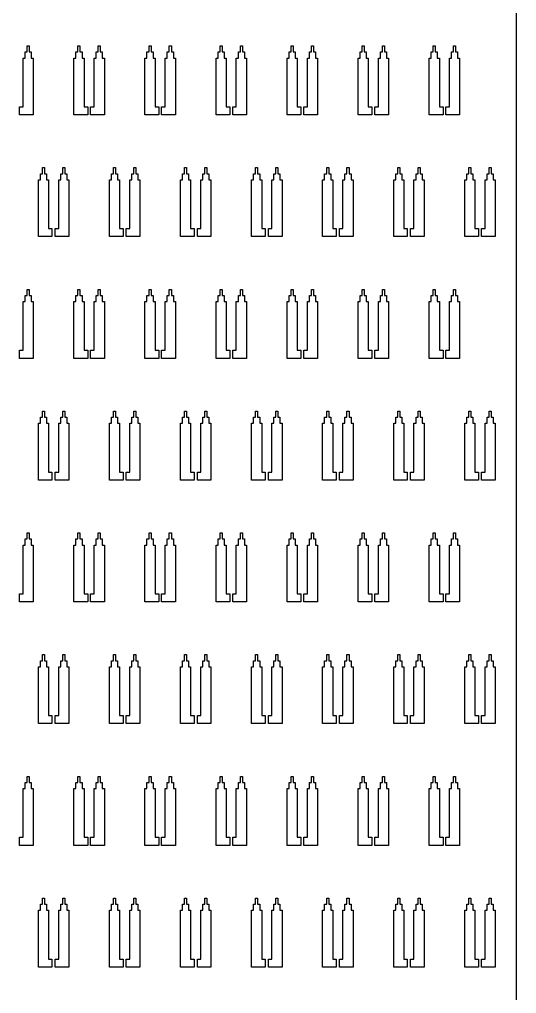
# Model space of a CAD drawing. Extents: x -38350 to 38650, y -35000 to 36000.
# Drawn here: x 20755.2 to 21000, y -22507 to -22027 of the extents above; entities that cross this region are included whole.
import ezdxf

# ---------------------------------------------------------------- set-up
doc = ezdxf.new("R2010")
doc.units = 0
doc.header["$MEASUREMENT"] = 0

msp = doc.modelspace()

# ---------------------------------------------------------------- linework, layer by layer
for p, q in [((21000, -30000), (21000, -15000)), ((20759, -22043), (20759, -22040)), ((20759, -22040), (20760, -22040)), ((20760, -22040), (20760, -22043)), ((20784, -22043), (20784, -22040)), ((20784, -22040), (20785, -22040)), ((20785, -22040), (20785, -22043)), ((20794, -22043), (20794, -22040)), ((20794, -22040), (20795, -22040)), ((20795, -22040), (20795, -22043)), ((20819, -22043), (20819, -22040)), ((20819, -22040), (20820, -22040)), ((20820, -22040), (20820, -22043)), ((20829, -22043), (20829, -22040)), ((20829, -22040), (20830, -22040)), ((20830, -22040), (20830, -22043)), ((20854, -22043), (20854, -22040)), ((20854, -22040), (20855, -22040)), ((20855, -22040), (20855, -22043)), ((20864, -22043), (20864, -22040)), ((20864, -22040), (20865, -22040)), ((20865, -22040), (20865, -22043)), ((20889, -22043), (20889, -22040)), ((20889, -22040), (20890, -22040)), ((20890, -22040), (20890, -22043)), ((20899, -22043), (20899, -22040)), ((20899, -22040), (20900, -22040)), ((20900, -22040), (20900, -22043)), ((20924, -22043), (20924, -22040)), ((20924, -22040), (20925, -22040)), ((20925, -22040), (20925, -22043)), ((20934, -22043), (20934, -22040)), ((20934, -22040), (20935, -22040)), ((20935, -22040), (20935, -22043)), ((20959, -22043), (20959, -22040)), ((20959, -22040), (20960, -22040)), ((20960, -22040), (20960, -22043)), ((20969, -22043), (20969, -22040)), ((20969, -22040), (20970, -22040)), ((20970, -22040), (20970, -22043)), ((20757, -22070), (20757, -22046)), ((20757, -22046), (20758, -22046)), ((20758, -22046), (20758, -22043)), ((20758, -22043), (20759, -22043)), ((20760, -22043), (20761, -22043)), ((20761, -22043), (20761, -22046)), ((20761, -22046), (20762, -22046)), ((20762, -22046), (20762, -22074)), ((20782, -22074), (20782, -22046)), ((20782, -22046), (20783, -22046)), ((20783, -22046), (20783, -22043)), ((20783, -22043), (20784, -22043)), ((20785, -22043), (20786, -22043)), ((20786, -22043), (20786, -22046)), ((20786, -22046), (20787, -22046)), ((20787, -22046), (20787, -22070)), ((20792, -22070), (20792, -22046)), ((20792, -22046), (20793, -22046)), ((20793, -22046), (20793, -22043)), ((20793, -22043), (20794, -22043)), ((20795, -22043), (20796, -22043)), ((20796, -22043), (20796, -22046)), ((20796, -22046), (20797, -22046)), ((20797, -22046), (20797, -22074)), ((20817, -22074), (20817, -22046)), ((20817, -22046), (20818, -22046)), ((20818, -22046), (20818, -22043)), ((20818, -22043), (20819, -22043)), ((20820, -22043), (20821, -22043)), ((20821, -22043), (20821, -22046)), ((20821, -22046), (20822, -22046)), ((20822, -22046), (20822, -22070)), ((20827, -22070), (20827, -22046)), ((20827, -22046), (20828, -22046)), ((20828, -22046), (20828, -22043)), ((20828, -22043), (20829, -22043)), ((20830, -22043), (20831, -22043)), ((20831, -22043), (20831, -22046)), ((20831, -22046), (20832, -22046)), ((20832, -22046), (20832, -22074)), ((20852, -22074), (20852, -22046)), ((20852, -22046), (20853, -22046)), ((20853, -22046), (20853, -22043)), ((20853, -22043), (20854, -22043)), ((20855, -22043), (20856, -22043)), ((20856, -22043), (20856, -22046)), ((20856, -22046), (20857, -22046)), ((20857, -22046), (20857, -22070)), ((20862, -22070), (20862, -22046)), ((20862, -22046), (20863, -22046)), ((20863, -22046), (20863, -22043)), ((20863, -22043), (20864, -22043)), ((20865, -22043), (20866, -22043)), ((20866, -22043), (20866, -22046)), ((20866, -22046), (20867, -22046)), ((20867, -22046), (20867, -22074)), ((20887, -22074), (20887, -22046)), ((20887, -22046), (20888, -22046)), ((20888, -22046), (20888, -22043)), ((20888, -22043), (20889, -22043)), ((20890, -22043), (20891, -22043)), ((20891, -22043), (20891, -22046)), ((20891, -22046), (20892, -22046)), ((20892, -22046), (20892, -22070)), ((20897, -22070), (20897, -22046)), ((20897, -22046), (20898, -22046)), ((20898, -22046), (20898, -22043)), ((20898, -22043), (20899, -22043)), ((20900, -22043), (20901, -22043)), ((20901, -22043), (20901, -22046)), ((20901, -22046), (20902, -22046)), ((20902, -22046), (20902, -22074)), ((20922, -22074), (20922, -22046)), ((20922, -22046), (20923, -22046)), ((20923, -22046), (20923, -22043)), ((20923, -22043), (20924, -22043)), ((20925, -22043), (20926, -22043)), ((20926, -22043), (20926, -22046)), ((20926, -22046), (20927, -22046)), ((20927, -22046), (20927, -22070)), ((20932, -22070), (20932, -22046)), ((20932, -22046), (20933, -22046)), ((20933, -22046), (20933, -22043)), ((20933, -22043), (20934, -22043)), ((20935, -22043), (20936, -22043)), ((20936, -22043), (20936, -22046)), ((20936, -22046), (20937, -22046)), ((20937, -22046), (20937, -22074)), ((20957, -22074), (20957, -22046)), ((20957, -22046), (20958, -22046)), ((20958, -22046), (20958, -22043)), ((20958, -22043), (20959, -22043)), ((20960, -22043), (20961, -22043)), ((20961, -22043), (20961, -22046)), ((20961, -22046), (20962, -22046)), ((20962, -22046), (20962, -22070)), ((20967, -22070), (20967, -22046)), ((20967, -22046), (20968, -22046)), ((20968, -22046), (20968, -22043)), ((20968, -22043), (20969, -22043)), ((20970, -22043), (20971, -22043)), ((20971, -22043), (20971, -22046)), ((20971, -22046), (20972, -22046)), ((20972, -22046), (20972, -22074)), ((20755.2, -22074), (20755.2, -22070)), ((20755.2, -22070), (20757, -22070)), ((20787, -22070), (20788.8, -22070)), ((20788.8, -22070), (20788.8, -22074)), ((20790.2, -22074), (20790.2, -22070)), ((20790.2, -22070), (20792, -22070)), ((20822, -22070), (20823.8, -22070)), ((20823.8, -22070), (20823.8, -22074)), ((20825.2, -22074), (20825.2, -22070)), ((20825.2, -22070), (20827, -22070)), ((20857, -22070), (20858.8, -22070)), ((20858.8, -22070), (20858.8, -22074)), ((20860.2, -22074), (20860.2, -22070)), ((20860.2, -22070), (20862, -22070)), ((20892, -22070), (20893.8, -22070)), ((20893.8, -22070), (20893.8, -22074)), ((20895.2, -22074), (20895.2, -22070)), ((20895.2, -22070), (20897, -22070)), ((20927, -22070), (20928.8, -22070)), ((20928.8, -22070), (20928.8, -22074)), ((20930.2, -22074), (20930.2, -22070)), ((20930.2, -22070), (20932, -22070)), ((20962, -22070), (20963.8, -22070)), ((20963.8, -22070), (20963.8, -22074)), ((20965.2, -22074), (20965.2, -22070)), ((20965.2, -22070), (20967, -22070)), ((20762, -22074), (20755.2, -22074)), ((20788.8, -22074), (20782, -22074)), ((20797, -22074), (20790.2, -22074)), ((20823.8, -22074), (20817, -22074)), ((20832, -22074), (20825.2, -22074)), ((20858.8, -22074), (20852, -22074)), ((20867, -22074), (20860.2, -22074)), ((20893.8, -22074), (20887, -22074)), ((20902, -22074), (20895.2, -22074)), ((20928.8, -22074), (20922, -22074)), ((20937, -22074), (20930.2, -22074)), ((20963.8, -22074), (20957, -22074)), ((20972, -22074), (20965.2, -22074)), ((20765.5, -22106), (20765.5, -22103)), ((20765.5, -22103), (20766.5, -22103)), ((20766.5, -22103), (20766.5, -22100)), ((20766.5, -22100), (20767.5, -22100)), ((20767.5, -22100), (20767.5, -22103)), ((20767.5, -22103), (20768.5, -22103)), ((20768.5, -22103), (20768.5, -22106)), ((20775.5, -22106), (20775.5, -22103)), ((20775.5, -22103), (20776.5, -22103)), ((20776.5, -22103), (20776.5, -22100)), ((20776.5, -22100), (20777.5, -22100)), ((20777.5, -22100), (20777.5, -22103)), ((20777.5, -22103), (20778.5, -22103)), ((20778.5, -22103), (20778.5, -22106)), ((20800.5, -22106), (20800.5, -22103)), ((20800.5, -22103), (20801.5, -22103)), ((20801.5, -22103), (20801.5, -22100)), ((20801.5, -22100), (20802.5, -22100)), ((20802.5, -22100), (20802.5, -22103)), ((20802.5, -22103), (20803.5, -22103)), ((20803.5, -22103), (20803.5, -22106)), ((20810.5, -22106), (20810.5, -22103)), ((20810.5, -22103), (20811.5, -22103)), ((20811.5, -22103), (20811.5, -22100)), ((20811.5, -22100), (20812.5, -22100)), ((20812.5, -22100), (20812.5, -22103)), ((20812.5, -22103), (20813.5, -22103)), ((20813.5, -22103), (20813.5, -22106)), ((20835.5, -22106), (20835.5, -22103)), ((20835.5, -22103), (20836.5, -22103)), ((20836.5, -22103), (20836.5, -22100)), ((20836.5, -22100), (20837.5, -22100)), ((20837.5, -22100), (20837.5, -22103)), ((20837.5, -22103), (20838.5, -22103)), ((20838.5, -22103), (20838.5, -22106)), ((20845.5, -22106), (20845.5, -22103)), ((20845.5, -22103), (20846.5, -22103)), ((20846.5, -22103), (20846.5, -22100)), ((20846.5, -22100), (20847.5, -22100)), ((20847.5, -22100), (20847.5, -22103)), ((20847.5, -22103), (20848.5, -22103)), ((20848.5, -22103), (20848.5, -22106)), ((20870.5, -22106), (20870.5, -22103)), ((20870.5, -22103), (20871.5, -22103)), ((20871.5, -22103), (20871.5, -22100)), ((20871.5, -22100), (20872.5, -22100)), ((20872.5, -22100), (20872.5, -22103)), ((20872.5, -22103), (20873.5, -22103)), ((20873.5, -22103), (20873.5, -22106)), ((20880.5, -22106), (20880.5, -22103)), ((20880.5, -22103), (20881.5, -22103)), ((20881.5, -22103), (20881.5, -22100)), ((20881.5, -22100), (20882.5, -22100)), ((20882.5, -22100), (20882.5, -22103)), ((20882.5, -22103), (20883.5, -22103)), ((20883.5, -22103), (20883.5, -22106)), ((20905.5, -22106), (20905.5, -22103)), ((20905.5, -22103), (20906.5, -22103)), ((20906.5, -22103), (20906.5, -22100)), ((20906.5, -22100), (20907.5, -22100)), ((20907.5, -22100), (20907.5, -22103)), ((20907.5, -22103), (20908.5, -22103)), ((20908.5, -22103), (20908.5, -22106)), ((20915.5, -22106), (20915.5, -22103)), ((20915.5, -22103), (20916.5, -22103)), ((20916.5, -22103), (20916.5, -22100)), ((20916.5, -22100), (20917.5, -22100)), ((20917.5, -22100), (20917.5, -22103)), ((20917.5, -22103), (20918.5, -22103)), ((20918.5, -22103), (20918.5, -22106)), ((20940.5, -22106), (20940.5, -22103)), ((20940.5, -22103), (20941.5, -22103)), ((20941.5, -22103), (20941.5, -22100)), ((20941.5, -22100), (20942.5, -22100)), ((20942.5, -22100), (20942.5, -22103)), ((20942.5, -22103), (20943.5, -22103)), ((20943.5, -22103), (20943.5, -22106)), ((20950.5, -22106), (20950.5, -22103)), ((20950.5, -22103), (20951.5, -22103)), ((20951.5, -22103), (20951.5, -22100)), ((20951.5, -22100), (20952.5, -22100)), ((20952.5, -22100), (20952.5, -22103)), ((20952.5, -22103), (20953.5, -22103)), ((20953.5, -22103), (20953.5, -22106)), ((20975.5, -22106), (20975.5, -22103)), ((20975.5, -22103), (20976.5, -22103)), ((20976.5, -22103), (20976.5, -22100)), ((20976.5, -22100), (20977.5, -22100)), ((20977.5, -22100), (20977.5, -22103)), ((20977.5, -22103), (20978.5, -22103)), ((20978.5, -22103), (20978.5, -22106)), ((20985.5, -22106), (20985.5, -22103)), ((20985.5, -22103), (20986.5, -22103)), ((20986.5, -22103), (20986.5, -22100)), ((20986.5, -22100), (20987.5, -22100)), ((20987.5, -22100), (20987.5, -22103)), ((20987.5, -22103), (20988.5, -22103)), ((20988.5, -22103), (20988.5, -22106)), ((20764.5, -22134), (20764.5, -22106)), ((20764.5, -22106), (20765.5, -22106)), ((20768.5, -22106), (20769.5, -22106)), ((20769.5, -22106), (20769.5, -22130)), ((20774.5, -22130), (20774.5, -22106)), ((20774.5, -22106), (20775.5, -22106)), ((20778.5, -22106), (20779.5, -22106)), ((20779.5, -22106), (20779.5, -22134)), ((20799.5, -22134), (20799.5, -22106)), ((20799.5, -22106), (20800.5, -22106)), ((20803.5, -22106), (20804.5, -22106)), ((20804.5, -22106), (20804.5, -22130)), ((20809.5, -22130), (20809.5, -22106)), ((20809.5, -22106), (20810.5, -22106)), ((20813.5, -22106), (20814.5, -22106)), ((20814.5, -22106), (20814.5, -22134)), ((20834.5, -22134), (20834.5, -22106)), ((20834.5, -22106), (20835.5, -22106)), ((20838.5, -22106), (20839.5, -22106)), ((20839.5, -22106), (20839.5, -22130)), ((20844.5, -22130), (20844.5, -22106)), ((20844.5, -22106), (20845.5, -22106)), ((20848.5, -22106), (20849.5, -22106)), ((20849.5, -22106), (20849.5, -22134)), ((20869.5, -22134), (20869.5, -22106)), ((20869.5, -22106), (20870.5, -22106)), ((20873.5, -22106), (20874.5, -22106)), ((20874.5, -22106), (20874.5, -22130)), ((20879.5, -22130), (20879.5, -22106)), ((20879.5, -22106), (20880.5, -22106)), ((20883.5, -22106), (20884.5, -22106)), ((20884.5, -22106), (20884.5, -22134)), ((20904.5, -22134), (20904.5, -22106)), ((20904.5, -22106), (20905.5, -22106)), ((20908.5, -22106), (20909.5, -22106)), ((20909.5, -22106), (20909.5, -22130)), ((20914.5, -22130), (20914.5, -22106)), ((20914.5, -22106), (20915.5, -22106)), ((20918.5, -22106), (20919.5, -22106)), ((20919.5, -22106), (20919.5, -22134)), ((20939.5, -22134), (20939.5, -22106)), ((20939.5, -22106), (20940.5, -22106)), ((20943.5, -22106), (20944.5, -22106)), ((20944.5, -22106), (20944.5, -22130)), ((20949.5, -22130), (20949.5, -22106)), ((20949.5, -22106), (20950.5, -22106)), ((20953.5, -22106), (20954.5, -22106)), ((20954.5, -22106), (20954.5, -22134)), ((20974.5, -22134), (20974.5, -22106)), ((20974.5, -22106), (20975.5, -22106)), ((20978.5, -22106), (20979.5, -22106)), ((20979.5, -22106), (20979.5, -22130)), ((20984.5, -22130), (20984.5, -22106)), ((20984.5, -22106), (20985.5, -22106)), ((20988.5, -22106), (20989.5, -22106)), ((20989.5, -22106), (20989.5, -22134)), ((20769.5, -22130), (20771.2, -22130)), ((20771.2, -22130), (20771.2, -22134)), ((20772.8, -22134), (20772.8, -22130)), ((20772.8, -22130), (20774.5, -22130)), ((20804.5, -22130), (20806.2, -22130)), ((20806.2, -22130), (20806.2, -22134)), ((20807.8, -22134), (20807.8, -22130)), ((20807.8, -22130), (20809.5, -22130)), ((20839.5, -22130), (20841.2, -22130)), ((20841.2, -22130), (20841.2, -22134)), ((20842.8, -22134), (20842.8, -22130)), ((20842.8, -22130), (20844.5, -22130)), ((20874.5, -22130), (20876.2, -22130)), ((20876.2, -22130), (20876.2, -22134)), ((20877.8, -22134), (20877.8, -22130)), ((20877.8, -22130), (20879.5, -22130)), ((20909.5, -22130), (20911.2, -22130)), ((20911.2, -22130), (20911.2, -22134)), ((20912.8, -22134), (20912.8, -22130)), ((20912.8, -22130), (20914.5, -22130)), ((20944.5, -22130), (20946.2, -22130)), ((20946.2, -22130), (20946.2, -22134)), ((20947.8, -22134), (20947.8, -22130)), ((20947.8, -22130), (20949.5, -22130)), ((20979.5, -22130), (20981.2, -22130)), ((20981.2, -22130), (20981.2, -22134)), ((20982.8, -22134), (20982.8, -22130)), ((20982.8, -22130), (20984.5, -22130)), ((20771.2, -22134), (20764.5, -22134)), ((20779.5, -22134), (20772.8, -22134)), ((20806.2, -22134), (20799.5, -22134)), ((20814.5, -22134), (20807.8, -22134)), ((20841.2, -22134), (20834.5, -22134)), ((20849.5, -22134), (20842.8, -22134)), ((20876.2, -22134), (20869.5, -22134)), ((20884.5, -22134), (20877.8, -22134)), ((20911.2, -22134), (20904.5, -22134)), ((20919.5, -22134), (20912.8, -22134)), ((20946.2, -22134), (20939.5, -22134)), ((20954.5, -22134), (20947.8, -22134)), ((20981.2, -22134), (20974.5, -22134)), ((20989.5, -22134), (20982.8, -22134)), ((20759, -22163), (20759, -22160)), ((20759, -22160), (20760, -22160)), ((20760, -22160), (20760, -22163)), ((20784, -22163), (20784, -22160)), ((20784, -22160), (20785, -22160)), ((20785, -22160), (20785, -22163)), ((20794, -22163), (20794, -22160)), ((20794, -22160), (20795, -22160)), ((20795, -22160), (20795, -22163)), ((20819, -22163), (20819, -22160)), ((20819, -22160), (20820, -22160)), ((20820, -22160), (20820, -22163)), ((20829, -22163), (20829, -22160)), ((20829, -22160), (20830, -22160)), ((20830, -22160), (20830, -22163)), ((20854, -22163), (20854, -22160)), ((20854, -22160), (20855, -22160)), ((20855, -22160), (20855, -22163)), ((20864, -22163), (20864, -22160)), ((20864, -22160), (20865, -22160)), ((20865, -22160), (20865, -22163)), ((20889, -22163), (20889, -22160)), ((20889, -22160), (20890, -22160)), ((20890, -22160), (20890, -22163)), ((20899, -22163), (20899, -22160)), ((20899, -22160), (20900, -22160)), ((20900, -22160), (20900, -22163)), ((20924, -22163), (20924, -22160)), ((20924, -22160), (20925, -22160)), ((20925, -22160), (20925, -22163)), ((20934, -22163), (20934, -22160)), ((20934, -22160), (20935, -22160)), ((20935, -22160), (20935, -22163)), ((20959, -22163), (20959, -22160)), ((20959, -22160), (20960, -22160)), ((20960, -22160), (20960, -22163)), ((20969, -22163), (20969, -22160)), ((20969, -22160), (20970, -22160)), ((20970, -22160), (20970, -22163)), ((20757, -22190), (20757, -22166)), ((20757, -22166), (20758, -22166)), ((20758, -22166), (20758, -22163)), ((20758, -22163), (20759, -22163)), ((20760, -22163), (20761, -22163)), ((20761, -22163), (20761, -22166)), ((20761, -22166), (20762, -22166)), ((20762, -22166), (20762, -22194)), ((20782, -22194), (20782, -22166)), ((20782, -22166), (20783, -22166)), ((20783, -22166), (20783, -22163)), ((20783, -22163), (20784, -22163)), ((20785, -22163), (20786, -22163)), ((20786, -22163), (20786, -22166)), ((20786, -22166), (20787, -22166)), ((20787, -22166), (20787, -22190)), ((20792, -22190), (20792, -22166)), ((20792, -22166), (20793, -22166)), ((20793, -22166), (20793, -22163)), ((20793, -22163), (20794, -22163)), ((20795, -22163), (20796, -22163)), ((20796, -22163), (20796, -22166)), ((20796, -22166), (20797, -22166)), ((20797, -22166), (20797, -22194)), ((20817, -22194), (20817, -22166)), ((20817, -22166), (20818, -22166)), ((20818, -22166), (20818, -22163)), ((20818, -22163), (20819, -22163)), ((20820, -22163), (20821, -22163)), ((20821, -22163), (20821, -22166)), ((20821, -22166), (20822, -22166)), ((20822, -22166), (20822, -22190)), ((20827, -22190), (20827, -22166)), ((20827, -22166), (20828, -22166)), ((20828, -22166), (20828, -22163)), ((20828, -22163), (20829, -22163)), ((20830, -22163), (20831, -22163)), ((20831, -22163), (20831, -22166)), ((20831, -22166), (20832, -22166)), ((20832, -22166), (20832, -22194)), ((20852, -22194), (20852, -22166)), ((20852, -22166), (20853, -22166)), ((20853, -22166), (20853, -22163)), ((20853, -22163), (20854, -22163)), ((20855, -22163), (20856, -22163)), ((20856, -22163), (20856, -22166)), ((20856, -22166), (20857, -22166)), ((20857, -22166), (20857, -22190)), ((20862, -22190), (20862, -22166)), ((20862, -22166), (20863, -22166)), ((20863, -22166), (20863, -22163)), ((20863, -22163), (20864, -22163)), ((20865, -22163), (20866, -22163)), ((20866, -22163), (20866, -22166)), ((20866, -22166), (20867, -22166)), ((20867, -22166), (20867, -22194)), ((20887, -22194), (20887, -22166)), ((20887, -22166), (20888, -22166)), ((20888, -22166), (20888, -22163)), ((20888, -22163), (20889, -22163)), ((20890, -22163), (20891, -22163)), ((20891, -22163), (20891, -22166)), ((20891, -22166), (20892, -22166)), ((20892, -22166), (20892, -22190)), ((20897, -22190), (20897, -22166)), ((20897, -22166), (20898, -22166)), ((20898, -22166), (20898, -22163)), ((20898, -22163), (20899, -22163)), ((20900, -22163), (20901, -22163)), ((20901, -22163), (20901, -22166)), ((20901, -22166), (20902, -22166)), ((20902, -22166), (20902, -22194)), ((20922, -22194), (20922, -22166)), ((20922, -22166), (20923, -22166)), ((20923, -22166), (20923, -22163)), ((20923, -22163), (20924, -22163)), ((20925, -22163), (20926, -22163)), ((20926, -22163), (20926, -22166)), ((20926, -22166), (20927, -22166)), ((20927, -22166), (20927, -22190)), ((20932, -22190), (20932, -22166)), ((20932, -22166), (20933, -22166)), ((20933, -22166), (20933, -22163)), ((20933, -22163), (20934, -22163)), ((20935, -22163), (20936, -22163)), ((20936, -22163), (20936, -22166)), ((20936, -22166), (20937, -22166)), ((20937, -22166), (20937, -22194)), ((20957, -22194), (20957, -22166)), ((20957, -22166), (20958, -22166)), ((20958, -22166), (20958, -22163)), ((20958, -22163), (20959, -22163)), ((20960, -22163), (20961, -22163)), ((20961, -22163), (20961, -22166)), ((20961, -22166), (20962, -22166)), ((20962, -22166), (20962, -22190)), ((20967, -22190), (20967, -22166)), ((20967, -22166), (20968, -22166)), ((20968, -22166), (20968, -22163)), ((20968, -22163), (20969, -22163)), ((20970, -22163), (20971, -22163)), ((20971, -22163), (20971, -22166)), ((20971, -22166), (20972, -22166)), ((20972, -22166), (20972, -22194)), ((20755.2, -22194), (20755.2, -22190)), ((20755.2, -22190), (20757, -22190)), ((20787, -22190), (20788.8, -22190)), ((20788.8, -22190), (20788.8, -22194)), ((20790.2, -22194), (20790.2, -22190)), ((20790.2, -22190), (20792, -22190)), ((20822, -22190), (20823.8, -22190)), ((20823.8, -22190), (20823.8, -22194)), ((20825.2, -22194), (20825.2, -22190)), ((20825.2, -22190), (20827, -22190)), ((20857, -22190), (20858.8, -22190)), ((20858.8, -22190), (20858.8, -22194)), ((20860.2, -22194), (20860.2, -22190)), ((20860.2, -22190), (20862, -22190)), ((20892, -22190), (20893.8, -22190)), ((20893.8, -22190), (20893.8, -22194)), ((20895.2, -22194), (20895.2, -22190)), ((20895.2, -22190), (20897, -22190)), ((20927, -22190), (20928.8, -22190)), ((20928.8, -22190), (20928.8, -22194)), ((20930.2, -22194), (20930.2, -22190)), ((20930.2, -22190), (20932, -22190)), ((20962, -22190), (20963.8, -22190)), ((20963.8, -22190), (20963.8, -22194)), ((20965.2, -22194), (20965.2, -22190)), ((20965.2, -22190), (20967, -22190)), ((20762, -22194), (20755.2, -22194)), ((20788.8, -22194), (20782, -22194)), ((20797, -22194), (20790.2, -22194)), ((20823.8, -22194), (20817, -22194)), ((20832, -22194), (20825.2, -22194)), ((20858.8, -22194), (20852, -22194)), ((20867, -22194), (20860.2, -22194)), ((20893.8, -22194), (20887, -22194)), ((20902, -22194), (20895.2, -22194)), ((20928.8, -22194), (20922, -22194)), ((20937, -22194), (20930.2, -22194)), ((20963.8, -22194), (20957, -22194)), ((20972, -22194), (20965.2, -22194)), ((20765.5, -22226), (20765.5, -22223)), ((20765.5, -22223), (20766.5, -22223)), ((20766.5, -22223), (20766.5, -22220)), ((20766.5, -22220), (20767.5, -22220)), ((20767.5, -22220), (20767.5, -22223)), ((20767.5, -22223), (20768.5, -22223)), ((20768.5, -22223), (20768.5, -22226)), ((20775.5, -22226), (20775.5, -22223)), ((20775.5, -22223), (20776.5, -22223)), ((20776.5, -22223), (20776.5, -22220)), ((20776.5, -22220), (20777.5, -22220)), ((20777.5, -22220), (20777.5, -22223)), ((20777.5, -22223), (20778.5, -22223)), ((20778.5, -22223), (20778.5, -22226)), ((20800.5, -22226), (20800.5, -22223)), ((20800.5, -22223), (20801.5, -22223)), ((20801.5, -22223), (20801.5, -22220)), ((20801.5, -22220), (20802.5, -22220)), ((20802.5, -22220), (20802.5, -22223)), ((20802.5, -22223), (20803.5, -22223)), ((20803.5, -22223), (20803.5, -22226)), ((20810.5, -22226), (20810.5, -22223)), ((20810.5, -22223), (20811.5, -22223)), ((20811.5, -22223), (20811.5, -22220)), ((20811.5, -22220), (20812.5, -22220)), ((20812.5, -22220), (20812.5, -22223)), ((20812.5, -22223), (20813.5, -22223)), ((20813.5, -22223), (20813.5, -22226)), ((20835.5, -22226), (20835.5, -22223)), ((20835.5, -22223), (20836.5, -22223)), ((20836.5, -22223), (20836.5, -22220)), ((20836.5, -22220), (20837.5, -22220)), ((20837.5, -22220), (20837.5, -22223)), ((20837.5, -22223), (20838.5, -22223)), ((20838.5, -22223), (20838.5, -22226)), ((20845.5, -22226), (20845.5, -22223)), ((20845.5, -22223), (20846.5, -22223)), ((20846.5, -22223), (20846.5, -22220)), ((20846.5, -22220), (20847.5, -22220)), ((20847.5, -22220), (20847.5, -22223)), ((20847.5, -22223), (20848.5, -22223)), ((20848.5, -22223), (20848.5, -22226)), ((20870.5, -22226), (20870.5, -22223)), ((20870.5, -22223), (20871.5, -22223)), ((20871.5, -22223), (20871.5, -22220)), ((20871.5, -22220), (20872.5, -22220)), ((20872.5, -22220), (20872.5, -22223)), ((20872.5, -22223), (20873.5, -22223)), ((20873.5, -22223), (20873.5, -22226)), ((20880.5, -22226), (20880.5, -22223)), ((20880.5, -22223), (20881.5, -22223)), ((20881.5, -22223), (20881.5, -22220)), ((20881.5, -22220), (20882.5, -22220)), ((20882.5, -22220), (20882.5, -22223)), ((20882.5, -22223), (20883.5, -22223)), ((20883.5, -22223), (20883.5, -22226)), ((20905.5, -22226), (20905.5, -22223)), ((20905.5, -22223), (20906.5, -22223)), ((20906.5, -22223), (20906.5, -22220)), ((20906.5, -22220), (20907.5, -22220)), ((20907.5, -22220), (20907.5, -22223)), ((20907.5, -22223), (20908.5, -22223)), ((20908.5, -22223), (20908.5, -22226)), ((20915.5, -22226), (20915.5, -22223)), ((20915.5, -22223), (20916.5, -22223)), ((20916.5, -22223), (20916.5, -22220)), ((20916.5, -22220), (20917.5, -22220)), ((20917.5, -22220), (20917.5, -22223)), ((20917.5, -22223), (20918.5, -22223)), ((20918.5, -22223), (20918.5, -22226)), ((20940.5, -22226), (20940.5, -22223)), ((20940.5, -22223), (20941.5, -22223)), ((20941.5, -22223), (20941.5, -22220)), ((20941.5, -22220), (20942.5, -22220)), ((20942.5, -22220), (20942.5, -22223)), ((20942.5, -22223), (20943.5, -22223)), ((20943.5, -22223), (20943.5, -22226)), ((20950.5, -22226), (20950.5, -22223)), ((20950.5, -22223), (20951.5, -22223)), ((20951.5, -22223), (20951.5, -22220)), ((20951.5, -22220), (20952.5, -22220)), ((20952.5, -22220), (20952.5, -22223)), ((20952.5, -22223), (20953.5, -22223)), ((20953.5, -22223), (20953.5, -22226)), ((20975.5, -22226), (20975.5, -22223)), ((20975.5, -22223), (20976.5, -22223)), ((20976.5, -22223), (20976.5, -22220)), ((20976.5, -22220), (20977.5, -22220)), ((20977.5, -22220), (20977.5, -22223)), ((20977.5, -22223), (20978.5, -22223)), ((20978.5, -22223), (20978.5, -22226)), ((20985.5, -22226), (20985.5, -22223)), ((20985.5, -22223), (20986.5, -22223)), ((20986.5, -22223), (20986.5, -22220)), ((20986.5, -22220), (20987.5, -22220)), ((20987.5, -22220), (20987.5, -22223)), ((20987.5, -22223), (20988.5, -22223)), ((20988.5, -22223), (20988.5, -22226)), ((20764.5, -22254), (20764.5, -22226)), ((20764.5, -22226), (20765.5, -22226)), ((20768.5, -22226), (20769.5, -22226)), ((20769.5, -22226), (20769.5, -22250)), ((20774.5, -22250), (20774.5, -22226)), ((20774.5, -22226), (20775.5, -22226)), ((20778.5, -22226), (20779.5, -22226)), ((20779.5, -22226), (20779.5, -22254)), ((20799.5, -22254), (20799.5, -22226)), ((20799.5, -22226), (20800.5, -22226)), ((20803.5, -22226), (20804.5, -22226)), ((20804.5, -22226), (20804.5, -22250)), ((20809.5, -22250), (20809.5, -22226)), ((20809.5, -22226), (20810.5, -22226)), ((20813.5, -22226), (20814.5, -22226)), ((20814.5, -22226), (20814.5, -22254)), ((20834.5, -22254), (20834.5, -22226)), ((20834.5, -22226), (20835.5, -22226)), ((20838.5, -22226), (20839.5, -22226)), ((20839.5, -22226), (20839.5, -22250)), ((20844.5, -22250), (20844.5, -22226)), ((20844.5, -22226), (20845.5, -22226)), ((20848.5, -22226), (20849.5, -22226)), ((20849.5, -22226), (20849.5, -22254)), ((20869.5, -22254), (20869.5, -22226)), ((20869.5, -22226), (20870.5, -22226)), ((20873.5, -22226), (20874.5, -22226)), ((20874.5, -22226), (20874.5, -22250)), ((20879.5, -22250), (20879.5, -22226)), ((20879.5, -22226), (20880.5, -22226)), ((20883.5, -22226), (20884.5, -22226)), ((20884.5, -22226), (20884.5, -22254)), ((20904.5, -22254), (20904.5, -22226)), ((20904.5, -22226), (20905.5, -22226)), ((20908.5, -22226), (20909.5, -22226)), ((20909.5, -22226), (20909.5, -22250)), ((20914.5, -22250), (20914.5, -22226)), ((20914.5, -22226), (20915.5, -22226)), ((20918.5, -22226), (20919.5, -22226)), ((20919.5, -22226), (20919.5, -22254)), ((20939.5, -22254), (20939.5, -22226)), ((20939.5, -22226), (20940.5, -22226)), ((20943.5, -22226), (20944.5, -22226)), ((20944.5, -22226), (20944.5, -22250)), ((20949.5, -22250), (20949.5, -22226)), ((20949.5, -22226), (20950.5, -22226)), ((20953.5, -22226), (20954.5, -22226)), ((20954.5, -22226), (20954.5, -22254)), ((20974.5, -22254), (20974.5, -22226)), ((20974.5, -22226), (20975.5, -22226)), ((20978.5, -22226), (20979.5, -22226)), ((20979.5, -22226), (20979.5, -22250)), ((20984.5, -22250), (20984.5, -22226)), ((20984.5, -22226), (20985.5, -22226)), ((20988.5, -22226), (20989.5, -22226)), ((20989.5, -22226), (20989.5, -22254)), ((20769.5, -22250), (20771.2, -22250)), ((20771.2, -22250), (20771.2, -22254)), ((20772.8, -22254), (20772.8, -22250)), ((20772.8, -22250), (20774.5, -22250)), ((20804.5, -22250), (20806.2, -22250)), ((20806.2, -22250), (20806.2, -22254)), ((20807.8, -22254), (20807.8, -22250)), ((20807.8, -22250), (20809.5, -22250)), ((20839.5, -22250), (20841.2, -22250)), ((20841.2, -22250), (20841.2, -22254)), ((20842.8, -22254), (20842.8, -22250)), ((20842.8, -22250), (20844.5, -22250)), ((20874.5, -22250), (20876.2, -22250)), ((20876.2, -22250), (20876.2, -22254)), ((20877.8, -22254), (20877.8, -22250)), ((20877.8, -22250), (20879.5, -22250)), ((20909.5, -22250), (20911.2, -22250)), ((20911.2, -22250), (20911.2, -22254)), ((20912.8, -22254), (20912.8, -22250)), ((20912.8, -22250), (20914.5, -22250)), ((20944.5, -22250), (20946.2, -22250)), ((20946.2, -22250), (20946.2, -22254)), ((20947.8, -22254), (20947.8, -22250)), ((20947.8, -22250), (20949.5, -22250)), ((20979.5, -22250), (20981.2, -22250)), ((20981.2, -22250), (20981.2, -22254)), ((20982.8, -22254), (20982.8, -22250)), ((20982.8, -22250), (20984.5, -22250)), ((20771.2, -22254), (20764.5, -22254)), ((20779.5, -22254), (20772.8, -22254)), ((20806.2, -22254), (20799.5, -22254)), ((20814.5, -22254), (20807.8, -22254)), ((20841.2, -22254), (20834.5, -22254)), ((20849.5, -22254), (20842.8, -22254)), ((20876.2, -22254), (20869.5, -22254)), ((20884.5, -22254), (20877.8, -22254)), ((20911.2, -22254), (20904.5, -22254)), ((20919.5, -22254), (20912.8, -22254)), ((20946.2, -22254), (20939.5, -22254)), ((20954.5, -22254), (20947.8, -22254)), ((20981.2, -22254), (20974.5, -22254)), ((20989.5, -22254), (20982.8, -22254)), ((20759, -22283), (20759, -22280)), ((20759, -22280), (20760, -22280)), ((20760, -22280), (20760, -22283)), ((20784, -22283), (20784, -22280)), ((20784, -22280), (20785, -22280)), ((20785, -22280), (20785, -22283)), ((20794, -22283), (20794, -22280)), ((20794, -22280), (20795, -22280)), ((20795, -22280), (20795, -22283)), ((20819, -22283), (20819, -22280)), ((20819, -22280), (20820, -22280)), ((20820, -22280), (20820, -22283)), ((20829, -22283), (20829, -22280)), ((20829, -22280), (20830, -22280)), ((20830, -22280), (20830, -22283)), ((20854, -22283), (20854, -22280)), ((20854, -22280), (20855, -22280)), ((20855, -22280), (20855, -22283)), ((20864, -22283), (20864, -22280)), ((20864, -22280), (20865, -22280)), ((20865, -22280), (20865, -22283)), ((20889, -22283), (20889, -22280)), ((20889, -22280), (20890, -22280)), ((20890, -22280), (20890, -22283)), ((20899, -22283), (20899, -22280)), ((20899, -22280), (20900, -22280)), ((20900, -22280), (20900, -22283)), ((20924, -22283), (20924, -22280)), ((20924, -22280), (20925, -22280)), ((20925, -22280), (20925, -22283)), ((20934, -22283), (20934, -22280)), ((20934, -22280), (20935, -22280)), ((20935, -22280), (20935, -22283)), ((20959, -22283), (20959, -22280)), ((20959, -22280), (20960, -22280)), ((20960, -22280), (20960, -22283)), ((20969, -22283), (20969, -22280)), ((20969, -22280), (20970, -22280)), ((20970, -22280), (20970, -22283)), ((20757, -22310), (20757, -22286)), ((20757, -22286), (20758, -22286)), ((20758, -22286), (20758, -22283)), ((20758, -22283), (20759, -22283)), ((20760, -22283), (20761, -22283)), ((20761, -22283), (20761, -22286)), ((20761, -22286), (20762, -22286)), ((20762, -22286), (20762, -22314)), ((20782, -22314), (20782, -22286)), ((20782, -22286), (20783, -22286)), ((20783, -22286), (20783, -22283)), ((20783, -22283), (20784, -22283)), ((20785, -22283), (20786, -22283)), ((20786, -22283), (20786, -22286)), ((20786, -22286), (20787, -22286)), ((20787, -22286), (20787, -22310)), ((20792, -22310), (20792, -22286)), ((20792, -22286), (20793, -22286)), ((20793, -22286), (20793, -22283)), ((20793, -22283), (20794, -22283)), ((20795, -22283), (20796, -22283)), ((20796, -22283), (20796, -22286)), ((20796, -22286), (20797, -22286)), ((20797, -22286), (20797, -22314)), ((20817, -22314), (20817, -22286)), ((20817, -22286), (20818, -22286)), ((20818, -22286), (20818, -22283)), ((20818, -22283), (20819, -22283)), ((20820, -22283), (20821, -22283)), ((20821, -22283), (20821, -22286)), ((20821, -22286), (20822, -22286)), ((20822, -22286), (20822, -22310)), ((20827, -22310), (20827, -22286)), ((20827, -22286), (20828, -22286)), ((20828, -22286), (20828, -22283)), ((20828, -22283), (20829, -22283)), ((20830, -22283), (20831, -22283)), ((20831, -22283), (20831, -22286)), ((20831, -22286), (20832, -22286)), ((20832, -22286), (20832, -22314)), ((20852, -22314), (20852, -22286)), ((20852, -22286), (20853, -22286)), ((20853, -22286), (20853, -22283)), ((20853, -22283), (20854, -22283)), ((20855, -22283), (20856, -22283)), ((20856, -22283), (20856, -22286)), ((20856, -22286), (20857, -22286)), ((20857, -22286), (20857, -22310)), ((20862, -22310), (20862, -22286)), ((20862, -22286), (20863, -22286)), ((20863, -22286), (20863, -22283)), ((20863, -22283), (20864, -22283)), ((20865, -22283), (20866, -22283)), ((20866, -22283), (20866, -22286)), ((20866, -22286), (20867, -22286)), ((20867, -22286), (20867, -22314)), ((20887, -22314), (20887, -22286)), ((20887, -22286), (20888, -22286)), ((20888, -22286), (20888, -22283)), ((20888, -22283), (20889, -22283)), ((20890, -22283), (20891, -22283)), ((20891, -22283), (20891, -22286)), ((20891, -22286), (20892, -22286)), ((20892, -22286), (20892, -22310)), ((20897, -22310), (20897, -22286)), ((20897, -22286), (20898, -22286)), ((20898, -22286), (20898, -22283)), ((20898, -22283), (20899, -22283)), ((20900, -22283), (20901, -22283)), ((20901, -22283), (20901, -22286)), ((20901, -22286), (20902, -22286)), ((20902, -22286), (20902, -22314)), ((20922, -22314), (20922, -22286)), ((20922, -22286), (20923, -22286)), ((20923, -22286), (20923, -22283)), ((20923, -22283), (20924, -22283)), ((20925, -22283), (20926, -22283)), ((20926, -22283), (20926, -22286)), ((20926, -22286), (20927, -22286)), ((20927, -22286), (20927, -22310)), ((20932, -22310), (20932, -22286)), ((20932, -22286), (20933, -22286)), ((20933, -22286), (20933, -22283)), ((20933, -22283), (20934, -22283)), ((20935, -22283), (20936, -22283)), ((20936, -22283), (20936, -22286)), ((20936, -22286), (20937, -22286)), ((20937, -22286), (20937, -22314)), ((20957, -22314), (20957, -22286)), ((20957, -22286), (20958, -22286)), ((20958, -22286), (20958, -22283)), ((20958, -22283), (20959, -22283)), ((20960, -22283), (20961, -22283)), ((20961, -22283), (20961, -22286)), ((20961, -22286), (20962, -22286)), ((20962, -22286), (20962, -22310)), ((20967, -22310), (20967, -22286)), ((20967, -22286), (20968, -22286)), ((20968, -22286), (20968, -22283)), ((20968, -22283), (20969, -22283)), ((20970, -22283), (20971, -22283)), ((20971, -22283), (20971, -22286)), ((20971, -22286), (20972, -22286)), ((20972, -22286), (20972, -22314)), ((20755.2, -22314), (20755.2, -22310)), ((20755.2, -22310), (20757, -22310)), ((20787, -22310), (20788.8, -22310)), ((20788.8, -22310), (20788.8, -22314)), ((20790.2, -22314), (20790.2, -22310)), ((20790.2, -22310), (20792, -22310)), ((20822, -22310), (20823.8, -22310)), ((20823.8, -22310), (20823.8, -22314)), ((20825.2, -22314), (20825.2, -22310)), ((20825.2, -22310), (20827, -22310)), ((20857, -22310), (20858.8, -22310)), ((20858.8, -22310), (20858.8, -22314)), ((20860.2, -22314), (20860.2, -22310)), ((20860.2, -22310), (20862, -22310)), ((20892, -22310), (20893.8, -22310)), ((20893.8, -22310), (20893.8, -22314)), ((20895.2, -22314), (20895.2, -22310)), ((20895.2, -22310), (20897, -22310)), ((20927, -22310), (20928.8, -22310)), ((20928.8, -22310), (20928.8, -22314)), ((20930.2, -22314), (20930.2, -22310)), ((20930.2, -22310), (20932, -22310)), ((20962, -22310), (20963.8, -22310)), ((20963.8, -22310), (20963.8, -22314)), ((20965.2, -22314), (20965.2, -22310)), ((20965.2, -22310), (20967, -22310)), ((20762, -22314), (20755.2, -22314)), ((20788.8, -22314), (20782, -22314)), ((20797, -22314), (20790.2, -22314)), ((20823.8, -22314), (20817, -22314)), ((20832, -22314), (20825.2, -22314)), ((20858.8, -22314), (20852, -22314)), ((20867, -22314), (20860.2, -22314)), ((20893.8, -22314), (20887, -22314)), ((20902, -22314), (20895.2, -22314)), ((20928.8, -22314), (20922, -22314)), ((20937, -22314), (20930.2, -22314)), ((20963.8, -22314), (20957, -22314)), ((20972, -22314), (20965.2, -22314)), ((20765.5, -22346), (20765.5, -22343)), ((20765.5, -22343), (20766.5, -22343)), ((20766.5, -22343), (20766.5, -22340)), ((20766.5, -22340), (20767.5, -22340)), ((20767.5, -22340), (20767.5, -22343)), ((20767.5, -22343), (20768.5, -22343)), ((20768.5, -22343), (20768.5, -22346)), ((20775.5, -22346), (20775.5, -22343)), ((20775.5, -22343), (20776.5, -22343)), ((20776.5, -22343), (20776.5, -22340)), ((20776.5, -22340), (20777.5, -22340)), ((20777.5, -22340), (20777.5, -22343)), ((20777.5, -22343), (20778.5, -22343)), ((20778.5, -22343), (20778.5, -22346)), ((20800.5, -22346), (20800.5, -22343)), ((20800.5, -22343), (20801.5, -22343)), ((20801.5, -22343), (20801.5, -22340)), ((20801.5, -22340), (20802.5, -22340)), ((20802.5, -22340), (20802.5, -22343)), ((20802.5, -22343), (20803.5, -22343)), ((20803.5, -22343), (20803.5, -22346)), ((20810.5, -22346), (20810.5, -22343)), ((20810.5, -22343), (20811.5, -22343)), ((20811.5, -22343), (20811.5, -22340)), ((20811.5, -22340), (20812.5, -22340)), ((20812.5, -22340), (20812.5, -22343)), ((20812.5, -22343), (20813.5, -22343)), ((20813.5, -22343), (20813.5, -22346)), ((20835.5, -22346), (20835.5, -22343)), ((20835.5, -22343), (20836.5, -22343)), ((20836.5, -22343), (20836.5, -22340)), ((20836.5, -22340), (20837.5, -22340)), ((20837.5, -22340), (20837.5, -22343)), ((20837.5, -22343), (20838.5, -22343)), ((20838.5, -22343), (20838.5, -22346)), ((20845.5, -22346), (20845.5, -22343)), ((20845.5, -22343), (20846.5, -22343)), ((20846.5, -22343), (20846.5, -22340)), ((20846.5, -22340), (20847.5, -22340)), ((20847.5, -22340), (20847.5, -22343)), ((20847.5, -22343), (20848.5, -22343)), ((20848.5, -22343), (20848.5, -22346)), ((20870.5, -22346), (20870.5, -22343)), ((20870.5, -22343), (20871.5, -22343)), ((20871.5, -22343), (20871.5, -22340)), ((20871.5, -22340), (20872.5, -22340)), ((20872.5, -22340), (20872.5, -22343)), ((20872.5, -22343), (20873.5, -22343)), ((20873.5, -22343), (20873.5, -22346)), ((20880.5, -22346), (20880.5, -22343)), ((20880.5, -22343), (20881.5, -22343)), ((20881.5, -22343), (20881.5, -22340)), ((20881.5, -22340), (20882.5, -22340)), ((20882.5, -22340), (20882.5, -22343)), ((20882.5, -22343), (20883.5, -22343)), ((20883.5, -22343), (20883.5, -22346)), ((20905.5, -22346), (20905.5, -22343)), ((20905.5, -22343), (20906.5, -22343)), ((20906.5, -22343), (20906.5, -22340)), ((20906.5, -22340), (20907.5, -22340)), ((20907.5, -22340), (20907.5, -22343)), ((20907.5, -22343), (20908.5, -22343)), ((20908.5, -22343), (20908.5, -22346)), ((20915.5, -22346), (20915.5, -22343)), ((20915.5, -22343), (20916.5, -22343)), ((20916.5, -22343), (20916.5, -22340)), ((20916.5, -22340), (20917.5, -22340)), ((20917.5, -22340), (20917.5, -22343)), ((20917.5, -22343), (20918.5, -22343)), ((20918.5, -22343), (20918.5, -22346)), ((20940.5, -22346), (20940.5, -22343)), ((20940.5, -22343), (20941.5, -22343)), ((20941.5, -22343), (20941.5, -22340)), ((20941.5, -22340), (20942.5, -22340)), ((20942.5, -22340), (20942.5, -22343)), ((20942.5, -22343), (20943.5, -22343)), ((20943.5, -22343), (20943.5, -22346)), ((20950.5, -22346), (20950.5, -22343)), ((20950.5, -22343), (20951.5, -22343)), ((20951.5, -22343), (20951.5, -22340)), ((20951.5, -22340), (20952.5, -22340)), ((20952.5, -22340), (20952.5, -22343)), ((20952.5, -22343), (20953.5, -22343)), ((20953.5, -22343), (20953.5, -22346)), ((20975.5, -22346), (20975.5, -22343)), ((20975.5, -22343), (20976.5, -22343)), ((20976.5, -22343), (20976.5, -22340)), ((20976.5, -22340), (20977.5, -22340)), ((20977.5, -22340), (20977.5, -22343)), ((20977.5, -22343), (20978.5, -22343)), ((20978.5, -22343), (20978.5, -22346)), ((20985.5, -22346), (20985.5, -22343)), ((20985.5, -22343), (20986.5, -22343)), ((20986.5, -22343), (20986.5, -22340)), ((20986.5, -22340), (20987.5, -22340)), ((20987.5, -22340), (20987.5, -22343)), ((20987.5, -22343), (20988.5, -22343)), ((20988.5, -22343), (20988.5, -22346)), ((20764.5, -22374), (20764.5, -22346)), ((20764.5, -22346), (20765.5, -22346)), ((20768.5, -22346), (20769.5, -22346)), ((20769.5, -22346), (20769.5, -22370)), ((20774.5, -22370), (20774.5, -22346)), ((20774.5, -22346), (20775.5, -22346)), ((20778.5, -22346), (20779.5, -22346)), ((20779.5, -22346), (20779.5, -22374)), ((20799.5, -22374), (20799.5, -22346)), ((20799.5, -22346), (20800.5, -22346)), ((20803.5, -22346), (20804.5, -22346)), ((20804.5, -22346), (20804.5, -22370)), ((20809.5, -22370), (20809.5, -22346)), ((20809.5, -22346), (20810.5, -22346)), ((20813.5, -22346), (20814.5, -22346)), ((20814.5, -22346), (20814.5, -22374)), ((20834.5, -22374), (20834.5, -22346)), ((20834.5, -22346), (20835.5, -22346)), ((20838.5, -22346), (20839.5, -22346)), ((20839.5, -22346), (20839.5, -22370)), ((20844.5, -22370), (20844.5, -22346)), ((20844.5, -22346), (20845.5, -22346)), ((20848.5, -22346), (20849.5, -22346)), ((20849.5, -22346), (20849.5, -22374)), ((20869.5, -22374), (20869.5, -22346)), ((20869.5, -22346), (20870.5, -22346)), ((20873.5, -22346), (20874.5, -22346)), ((20874.5, -22346), (20874.5, -22370)), ((20879.5, -22370), (20879.5, -22346)), ((20879.5, -22346), (20880.5, -22346)), ((20883.5, -22346), (20884.5, -22346)), ((20884.5, -22346), (20884.5, -22374)), ((20904.5, -22374), (20904.5, -22346)), ((20904.5, -22346), (20905.5, -22346)), ((20908.5, -22346), (20909.5, -22346)), ((20909.5, -22346), (20909.5, -22370)), ((20914.5, -22370), (20914.5, -22346)), ((20914.5, -22346), (20915.5, -22346)), ((20918.5, -22346), (20919.5, -22346)), ((20919.5, -22346), (20919.5, -22374)), ((20939.5, -22374), (20939.5, -22346)), ((20939.5, -22346), (20940.5, -22346)), ((20943.5, -22346), (20944.5, -22346)), ((20944.5, -22346), (20944.5, -22370)), ((20949.5, -22370), (20949.5, -22346)), ((20949.5, -22346), (20950.5, -22346)), ((20953.5, -22346), (20954.5, -22346)), ((20954.5, -22346), (20954.5, -22374)), ((20974.5, -22374), (20974.5, -22346)), ((20974.5, -22346), (20975.5, -22346)), ((20978.5, -22346), (20979.5, -22346)), ((20979.5, -22346), (20979.5, -22370)), ((20984.5, -22370), (20984.5, -22346)), ((20984.5, -22346), (20985.5, -22346)), ((20988.5, -22346), (20989.5, -22346)), ((20989.5, -22346), (20989.5, -22374)), ((20769.5, -22370), (20771.2, -22370)), ((20771.2, -22370), (20771.2, -22374)), ((20772.8, -22374), (20772.8, -22370)), ((20772.8, -22370), (20774.5, -22370)), ((20804.5, -22370), (20806.2, -22370)), ((20806.2, -22370), (20806.2, -22374)), ((20807.8, -22374), (20807.8, -22370)), ((20807.8, -22370), (20809.5, -22370)), ((20839.5, -22370), (20841.2, -22370)), ((20841.2, -22370), (20841.2, -22374)), ((20842.8, -22374), (20842.8, -22370)), ((20842.8, -22370), (20844.5, -22370)), ((20874.5, -22370), (20876.2, -22370)), ((20876.2, -22370), (20876.2, -22374)), ((20877.8, -22374), (20877.8, -22370)), ((20877.8, -22370), (20879.5, -22370)), ((20909.5, -22370), (20911.2, -22370)), ((20911.2, -22370), (20911.2, -22374)), ((20912.8, -22374), (20912.8, -22370)), ((20912.8, -22370), (20914.5, -22370)), ((20944.5, -22370), (20946.2, -22370)), ((20946.2, -22370), (20946.2, -22374)), ((20947.8, -22374), (20947.8, -22370)), ((20947.8, -22370), (20949.5, -22370)), ((20979.5, -22370), (20981.2, -22370)), ((20981.2, -22370), (20981.2, -22374)), ((20982.8, -22374), (20982.8, -22370)), ((20982.8, -22370), (20984.5, -22370)), ((20771.2, -22374), (20764.5, -22374)), ((20779.5, -22374), (20772.8, -22374)), ((20806.2, -22374), (20799.5, -22374)), ((20814.5, -22374), (20807.8, -22374)), ((20841.2, -22374), (20834.5, -22374)), ((20849.5, -22374), (20842.8, -22374)), ((20876.2, -22374), (20869.5, -22374)), ((20884.5, -22374), (20877.8, -22374)), ((20911.2, -22374), (20904.5, -22374)), ((20919.5, -22374), (20912.8, -22374)), ((20946.2, -22374), (20939.5, -22374)), ((20954.5, -22374), (20947.8, -22374)), ((20981.2, -22374), (20974.5, -22374)), ((20989.5, -22374), (20982.8, -22374)), ((20759, -22403), (20759, -22400)), ((20759, -22400), (20760, -22400)), ((20760, -22400), (20760, -22403)), ((20784, -22403), (20784, -22400)), ((20784, -22400), (20785, -22400)), ((20785, -22400), (20785, -22403)), ((20794, -22403), (20794, -22400)), ((20794, -22400), (20795, -22400)), ((20795, -22400), (20795, -22403)), ((20819, -22403), (20819, -22400)), ((20819, -22400), (20820, -22400)), ((20820, -22400), (20820, -22403)), ((20829, -22403), (20829, -22400)), ((20829, -22400), (20830, -22400)), ((20830, -22400), (20830, -22403)), ((20854, -22403), (20854, -22400)), ((20854, -22400), (20855, -22400)), ((20855, -22400), (20855, -22403)), ((20864, -22403), (20864, -22400)), ((20864, -22400), (20865, -22400)), ((20865, -22400), (20865, -22403)), ((20889, -22403), (20889, -22400)), ((20889, -22400), (20890, -22400)), ((20890, -22400), (20890, -22403)), ((20899, -22403), (20899, -22400)), ((20899, -22400), (20900, -22400)), ((20900, -22400), (20900, -22403)), ((20924, -22403), (20924, -22400)), ((20924, -22400), (20925, -22400)), ((20925, -22400), (20925, -22403)), ((20934, -22403), (20934, -22400)), ((20934, -22400), (20935, -22400)), ((20935, -22400), (20935, -22403)), ((20959, -22403), (20959, -22400)), ((20959, -22400), (20960, -22400)), ((20960, -22400), (20960, -22403)), ((20969, -22403), (20969, -22400)), ((20969, -22400), (20970, -22400)), ((20970, -22400), (20970, -22403)), ((20757, -22430), (20757, -22406)), ((20757, -22406), (20758, -22406)), ((20758, -22406), (20758, -22403)), ((20758, -22403), (20759, -22403)), ((20760, -22403), (20761, -22403)), ((20761, -22403), (20761, -22406)), ((20761, -22406), (20762, -22406)), ((20762, -22406), (20762, -22434)), ((20782, -22434), (20782, -22406)), ((20782, -22406), (20783, -22406)), ((20783, -22406), (20783, -22403)), ((20783, -22403), (20784, -22403)), ((20785, -22403), (20786, -22403)), ((20786, -22403), (20786, -22406)), ((20786, -22406), (20787, -22406)), ((20787, -22406), (20787, -22430)), ((20792, -22430), (20792, -22406)), ((20792, -22406), (20793, -22406)), ((20793, -22406), (20793, -22403)), ((20793, -22403), (20794, -22403)), ((20795, -22403), (20796, -22403)), ((20796, -22403), (20796, -22406)), ((20796, -22406), (20797, -22406)), ((20797, -22406), (20797, -22434)), ((20817, -22434), (20817, -22406)), ((20817, -22406), (20818, -22406)), ((20818, -22406), (20818, -22403)), ((20818, -22403), (20819, -22403)), ((20820, -22403), (20821, -22403)), ((20821, -22403), (20821, -22406)), ((20821, -22406), (20822, -22406)), ((20822, -22406), (20822, -22430)), ((20827, -22430), (20827, -22406)), ((20827, -22406), (20828, -22406)), ((20828, -22406), (20828, -22403)), ((20828, -22403), (20829, -22403)), ((20830, -22403), (20831, -22403)), ((20831, -22403), (20831, -22406)), ((20831, -22406), (20832, -22406)), ((20832, -22406), (20832, -22434)), ((20852, -22434), (20852, -22406)), ((20852, -22406), (20853, -22406)), ((20853, -22406), (20853, -22403)), ((20853, -22403), (20854, -22403)), ((20855, -22403), (20856, -22403)), ((20856, -22403), (20856, -22406)), ((20856, -22406), (20857, -22406)), ((20857, -22406), (20857, -22430)), ((20862, -22430), (20862, -22406)), ((20862, -22406), (20863, -22406)), ((20863, -22406), (20863, -22403)), ((20863, -22403), (20864, -22403)), ((20865, -22403), (20866, -22403)), ((20866, -22403), (20866, -22406)), ((20866, -22406), (20867, -22406)), ((20867, -22406), (20867, -22434)), ((20887, -22434), (20887, -22406)), ((20887, -22406), (20888, -22406)), ((20888, -22406), (20888, -22403)), ((20888, -22403), (20889, -22403)), ((20890, -22403), (20891, -22403)), ((20891, -22403), (20891, -22406)), ((20891, -22406), (20892, -22406)), ((20892, -22406), (20892, -22430)), ((20897, -22430), (20897, -22406)), ((20897, -22406), (20898, -22406)), ((20898, -22406), (20898, -22403)), ((20898, -22403), (20899, -22403)), ((20900, -22403), (20901, -22403)), ((20901, -22403), (20901, -22406)), ((20901, -22406), (20902, -22406)), ((20902, -22406), (20902, -22434)), ((20922, -22434), (20922, -22406)), ((20922, -22406), (20923, -22406)), ((20923, -22406), (20923, -22403)), ((20923, -22403), (20924, -22403)), ((20925, -22403), (20926, -22403)), ((20926, -22403), (20926, -22406)), ((20926, -22406), (20927, -22406)), ((20927, -22406), (20927, -22430)), ((20932, -22430), (20932, -22406)), ((20932, -22406), (20933, -22406)), ((20933, -22406), (20933, -22403)), ((20933, -22403), (20934, -22403)), ((20935, -22403), (20936, -22403)), ((20936, -22403), (20936, -22406)), ((20936, -22406), (20937, -22406)), ((20937, -22406), (20937, -22434)), ((20957, -22434), (20957, -22406)), ((20957, -22406), (20958, -22406)), ((20958, -22406), (20958, -22403)), ((20958, -22403), (20959, -22403)), ((20960, -22403), (20961, -22403)), ((20961, -22403), (20961, -22406)), ((20961, -22406), (20962, -22406)), ((20962, -22406), (20962, -22430)), ((20967, -22430), (20967, -22406)), ((20967, -22406), (20968, -22406)), ((20968, -22406), (20968, -22403)), ((20968, -22403), (20969, -22403)), ((20970, -22403), (20971, -22403)), ((20971, -22403), (20971, -22406)), ((20971, -22406), (20972, -22406)), ((20972, -22406), (20972, -22434)), ((20755.2, -22434), (20755.2, -22430)), ((20755.2, -22430), (20757, -22430)), ((20787, -22430), (20788.8, -22430)), ((20788.8, -22430), (20788.8, -22434)), ((20790.2, -22434), (20790.2, -22430)), ((20790.2, -22430), (20792, -22430)), ((20822, -22430), (20823.8, -22430)), ((20823.8, -22430), (20823.8, -22434)), ((20825.2, -22434), (20825.2, -22430)), ((20825.2, -22430), (20827, -22430)), ((20857, -22430), (20858.8, -22430)), ((20858.8, -22430), (20858.8, -22434)), ((20860.2, -22434), (20860.2, -22430)), ((20860.2, -22430), (20862, -22430)), ((20892, -22430), (20893.8, -22430)), ((20893.8, -22430), (20893.8, -22434)), ((20895.2, -22434), (20895.2, -22430)), ((20895.2, -22430), (20897, -22430)), ((20927, -22430), (20928.8, -22430)), ((20928.8, -22430), (20928.8, -22434)), ((20930.2, -22434), (20930.2, -22430)), ((20930.2, -22430), (20932, -22430)), ((20962, -22430), (20963.8, -22430)), ((20963.8, -22430), (20963.8, -22434)), ((20965.2, -22434), (20965.2, -22430)), ((20965.2, -22430), (20967, -22430)), ((20762, -22434), (20755.2, -22434)), ((20788.8, -22434), (20782, -22434)), ((20797, -22434), (20790.2, -22434)), ((20823.8, -22434), (20817, -22434)), ((20832, -22434), (20825.2, -22434)), ((20858.8, -22434), (20852, -22434)), ((20867, -22434), (20860.2, -22434)), ((20893.8, -22434), (20887, -22434)), ((20902, -22434), (20895.2, -22434)), ((20928.8, -22434), (20922, -22434)), ((20937, -22434), (20930.2, -22434)), ((20963.8, -22434), (20957, -22434)), ((20972, -22434), (20965.2, -22434)), ((20765.5, -22466), (20765.5, -22463)), ((20765.5, -22463), (20766.5, -22463)), ((20766.5, -22463), (20766.5, -22460)), ((20766.5, -22460), (20767.5, -22460)), ((20767.5, -22460), (20767.5, -22463)), ((20767.5, -22463), (20768.5, -22463)), ((20768.5, -22463), (20768.5, -22466)), ((20775.5, -22466), (20775.5, -22463)), ((20775.5, -22463), (20776.5, -22463)), ((20776.5, -22463), (20776.5, -22460)), ((20776.5, -22460), (20777.5, -22460)), ((20777.5, -22460), (20777.5, -22463)), ((20777.5, -22463), (20778.5, -22463)), ((20778.5, -22463), (20778.5, -22466)), ((20800.5, -22466), (20800.5, -22463)), ((20800.5, -22463), (20801.5, -22463)), ((20801.5, -22463), (20801.5, -22460)), ((20801.5, -22460), (20802.5, -22460)), ((20802.5, -22460), (20802.5, -22463)), ((20802.5, -22463), (20803.5, -22463)), ((20803.5, -22463), (20803.5, -22466)), ((20810.5, -22466), (20810.5, -22463)), ((20810.5, -22463), (20811.5, -22463)), ((20811.5, -22463), (20811.5, -22460)), ((20811.5, -22460), (20812.5, -22460)), ((20812.5, -22460), (20812.5, -22463)), ((20812.5, -22463), (20813.5, -22463)), ((20813.5, -22463), (20813.5, -22466)), ((20835.5, -22466), (20835.5, -22463)), ((20835.5, -22463), (20836.5, -22463)), ((20836.5, -22463), (20836.5, -22460)), ((20836.5, -22460), (20837.5, -22460)), ((20837.5, -22460), (20837.5, -22463)), ((20837.5, -22463), (20838.5, -22463)), ((20838.5, -22463), (20838.5, -22466)), ((20845.5, -22466), (20845.5, -22463)), ((20845.5, -22463), (20846.5, -22463)), ((20846.5, -22463), (20846.5, -22460)), ((20846.5, -22460), (20847.5, -22460)), ((20847.5, -22460), (20847.5, -22463)), ((20847.5, -22463), (20848.5, -22463)), ((20848.5, -22463), (20848.5, -22466)), ((20870.5, -22466), (20870.5, -22463)), ((20870.5, -22463), (20871.5, -22463)), ((20871.5, -22463), (20871.5, -22460)), ((20871.5, -22460), (20872.5, -22460)), ((20872.5, -22460), (20872.5, -22463)), ((20872.5, -22463), (20873.5, -22463)), ((20873.5, -22463), (20873.5, -22466)), ((20880.5, -22466), (20880.5, -22463)), ((20880.5, -22463), (20881.5, -22463)), ((20881.5, -22463), (20881.5, -22460)), ((20881.5, -22460), (20882.5, -22460)), ((20882.5, -22460), (20882.5, -22463)), ((20882.5, -22463), (20883.5, -22463)), ((20883.5, -22463), (20883.5, -22466)), ((20905.5, -22466), (20905.5, -22463)), ((20905.5, -22463), (20906.5, -22463)), ((20906.5, -22463), (20906.5, -22460)), ((20906.5, -22460), (20907.5, -22460)), ((20907.5, -22460), (20907.5, -22463)), ((20907.5, -22463), (20908.5, -22463)), ((20908.5, -22463), (20908.5, -22466)), ((20915.5, -22466), (20915.5, -22463)), ((20915.5, -22463), (20916.5, -22463)), ((20916.5, -22463), (20916.5, -22460)), ((20916.5, -22460), (20917.5, -22460)), ((20917.5, -22460), (20917.5, -22463)), ((20917.5, -22463), (20918.5, -22463)), ((20918.5, -22463), (20918.5, -22466)), ((20940.5, -22466), (20940.5, -22463)), ((20940.5, -22463), (20941.5, -22463)), ((20941.5, -22463), (20941.5, -22460)), ((20941.5, -22460), (20942.5, -22460)), ((20942.5, -22460), (20942.5, -22463)), ((20942.5, -22463), (20943.5, -22463)), ((20943.5, -22463), (20943.5, -22466)), ((20950.5, -22466), (20950.5, -22463)), ((20950.5, -22463), (20951.5, -22463)), ((20951.5, -22463), (20951.5, -22460)), ((20951.5, -22460), (20952.5, -22460)), ((20952.5, -22460), (20952.5, -22463)), ((20952.5, -22463), (20953.5, -22463)), ((20953.5, -22463), (20953.5, -22466)), ((20975.5, -22466), (20975.5, -22463)), ((20975.5, -22463), (20976.5, -22463)), ((20976.5, -22463), (20976.5, -22460)), ((20976.5, -22460), (20977.5, -22460)), ((20977.5, -22460), (20977.5, -22463)), ((20977.5, -22463), (20978.5, -22463)), ((20978.5, -22463), (20978.5, -22466)), ((20985.5, -22466), (20985.5, -22463)), ((20985.5, -22463), (20986.5, -22463)), ((20986.5, -22463), (20986.5, -22460)), ((20986.5, -22460), (20987.5, -22460)), ((20987.5, -22460), (20987.5, -22463)), ((20987.5, -22463), (20988.5, -22463)), ((20988.5, -22463), (20988.5, -22466)), ((20764.5, -22494), (20764.5, -22466)), ((20764.5, -22466), (20765.5, -22466)), ((20768.5, -22466), (20769.5, -22466)), ((20769.5, -22466), (20769.5, -22490)), ((20774.5, -22490), (20774.5, -22466)), ((20774.5, -22466), (20775.5, -22466)), ((20778.5, -22466), (20779.5, -22466)), ((20779.5, -22466), (20779.5, -22494)), ((20799.5, -22494), (20799.5, -22466)), ((20799.5, -22466), (20800.5, -22466)), ((20803.5, -22466), (20804.5, -22466)), ((20804.5, -22466), (20804.5, -22490)), ((20809.5, -22490), (20809.5, -22466)), ((20809.5, -22466), (20810.5, -22466)), ((20813.5, -22466), (20814.5, -22466)), ((20814.5, -22466), (20814.5, -22494)), ((20834.5, -22494), (20834.5, -22466)), ((20834.5, -22466), (20835.5, -22466)), ((20838.5, -22466), (20839.5, -22466)), ((20839.5, -22466), (20839.5, -22490)), ((20844.5, -22490), (20844.5, -22466)), ((20844.5, -22466), (20845.5, -22466)), ((20848.5, -22466), (20849.5, -22466)), ((20849.5, -22466), (20849.5, -22494)), ((20869.5, -22494), (20869.5, -22466)), ((20869.5, -22466), (20870.5, -22466)), ((20873.5, -22466), (20874.5, -22466)), ((20874.5, -22466), (20874.5, -22490)), ((20879.5, -22490), (20879.5, -22466)), ((20879.5, -22466), (20880.5, -22466)), ((20883.5, -22466), (20884.5, -22466)), ((20884.5, -22466), (20884.5, -22494)), ((20904.5, -22494), (20904.5, -22466)), ((20904.5, -22466), (20905.5, -22466)), ((20908.5, -22466), (20909.5, -22466)), ((20909.5, -22466), (20909.5, -22490)), ((20914.5, -22490), (20914.5, -22466)), ((20914.5, -22466), (20915.5, -22466)), ((20918.5, -22466), (20919.5, -22466)), ((20919.5, -22466), (20919.5, -22494)), ((20939.5, -22494), (20939.5, -22466)), ((20939.5, -22466), (20940.5, -22466)), ((20943.5, -22466), (20944.5, -22466)), ((20944.5, -22466), (20944.5, -22490)), ((20949.5, -22490), (20949.5, -22466)), ((20949.5, -22466), (20950.5, -22466)), ((20953.5, -22466), (20954.5, -22466)), ((20954.5, -22466), (20954.5, -22494)), ((20974.5, -22494), (20974.5, -22466)), ((20974.5, -22466), (20975.5, -22466)), ((20978.5, -22466), (20979.5, -22466)), ((20979.5, -22466), (20979.5, -22490)), ((20984.5, -22490), (20984.5, -22466)), ((20984.5, -22466), (20985.5, -22466)), ((20988.5, -22466), (20989.5, -22466)), ((20989.5, -22466), (20989.5, -22494)), ((20769.5, -22490), (20771.2, -22490)), ((20771.2, -22490), (20771.2, -22494)), ((20772.8, -22494), (20772.8, -22490)), ((20772.8, -22490), (20774.5, -22490)), ((20804.5, -22490), (20806.2, -22490)), ((20806.2, -22490), (20806.2, -22494)), ((20807.8, -22494), (20807.8, -22490)), ((20807.8, -22490), (20809.5, -22490)), ((20839.5, -22490), (20841.2, -22490)), ((20841.2, -22490), (20841.2, -22494)), ((20842.8, -22494), (20842.8, -22490)), ((20842.8, -22490), (20844.5, -22490)), ((20874.5, -22490), (20876.2, -22490)), ((20876.2, -22490), (20876.2, -22494)), ((20877.8, -22494), (20877.8, -22490)), ((20877.8, -22490), (20879.5, -22490)), ((20909.5, -22490), (20911.2, -22490)), ((20911.2, -22490), (20911.2, -22494)), ((20912.8, -22494), (20912.8, -22490)), ((20912.8, -22490), (20914.5, -22490)), ((20944.5, -22490), (20946.2, -22490)), ((20946.2, -22490), (20946.2, -22494)), ((20947.8, -22494), (20947.8, -22490)), ((20947.8, -22490), (20949.5, -22490)), ((20979.5, -22490), (20981.2, -22490)), ((20981.2, -22490), (20981.2, -22494)), ((20982.8, -22494), (20982.8, -22490)), ((20982.8, -22490), (20984.5, -22490)), ((20771.2, -22494), (20764.5, -22494)), ((20779.5, -22494), (20772.8, -22494)), ((20806.2, -22494), (20799.5, -22494)), ((20814.5, -22494), (20807.8, -22494)), ((20841.2, -22494), (20834.5, -22494)), ((20849.5, -22494), (20842.8, -22494)), ((20876.2, -22494), (20869.5, -22494)), ((20884.5, -22494), (20877.8, -22494)), ((20911.2, -22494), (20904.5, -22494)), ((20919.5, -22494), (20912.8, -22494)), ((20946.2, -22494), (20939.5, -22494)), ((20954.5, -22494), (20947.8, -22494)), ((20981.2, -22494), (20974.5, -22494)), ((20989.5, -22494), (20982.8, -22494))]:
    msp.add_line(p, q)

doc.saveas('drawing.dxf')
